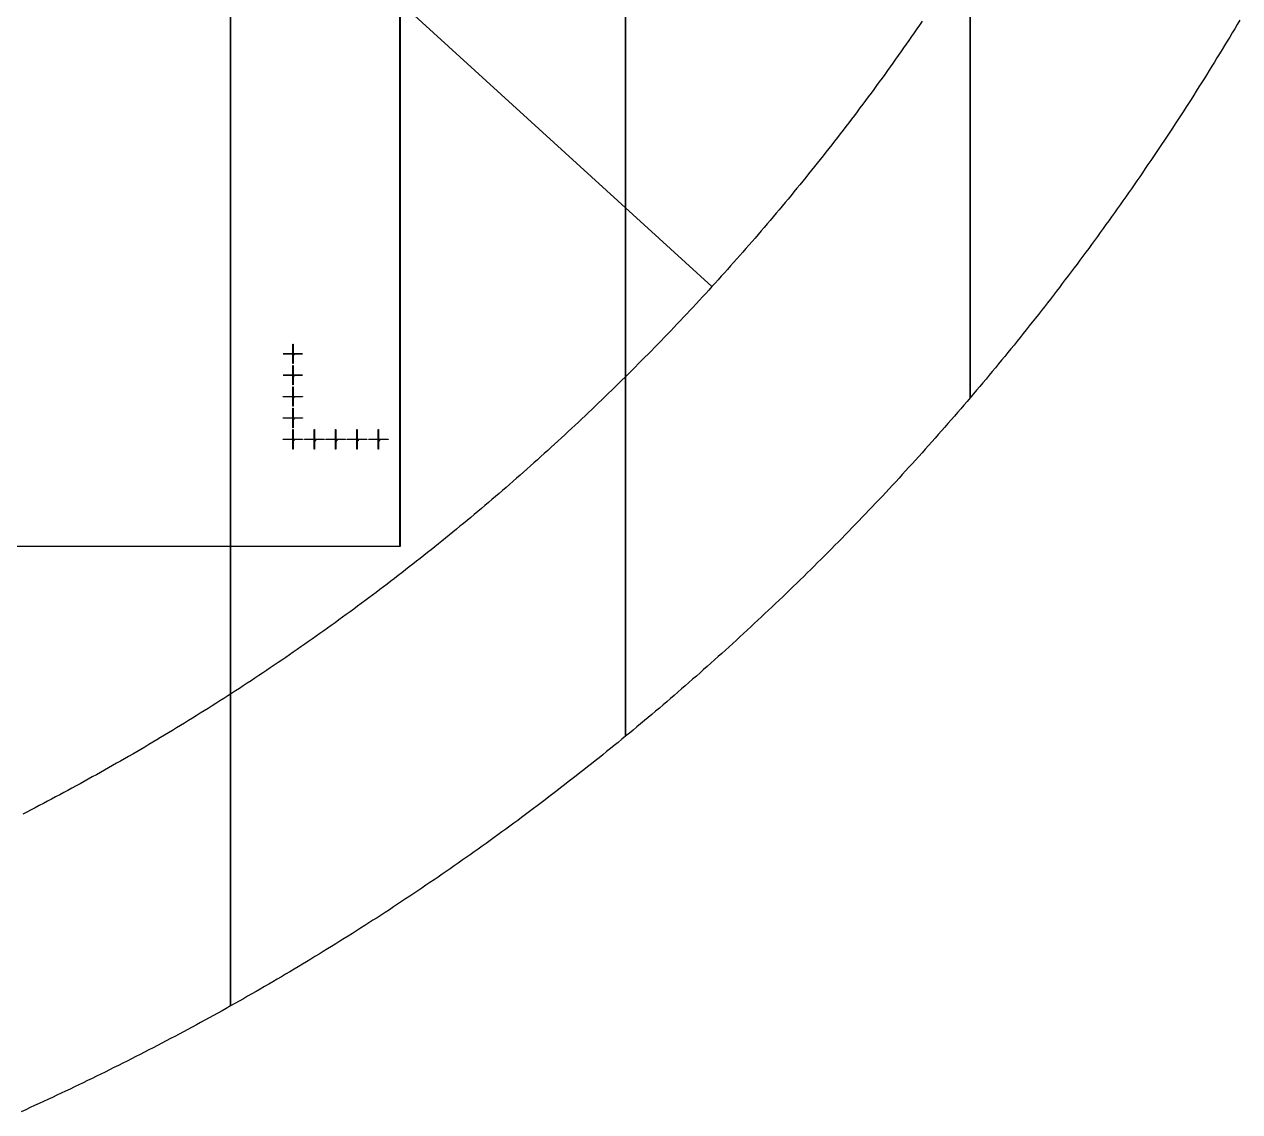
# Model space of a CAD drawing. Extents: x -25400 to 25400, y -24113 to 25400.
# Drawn here: x 10493 to 21859, y -23144 to -12974 of the extents above; entities that cross this region are included whole.
import ezdxf

# ---------------------------------------------------------------- set-up
doc = ezdxf.new("R2010")
doc.units = 0
for name, color, linetype in [('L0D0', 1, 'CONTINUOUS'), ('L1D0', 2, 'CONTINUOUS'), ('L3D0', 3, 'CONTINUOUS')]:
    doc.layers.add(name, color=color, linetype=linetype)

msp = doc.modelspace()

# ---------------------------------------------------------------- linework, layer by layer
at = {"layer": 'L0D0'}
for points in [[(12421.944, 22155.255), (12421.944, -22155.255), (12382.059, -22177.57), (12342.135, -22199.813), (12302.171, -22221.984), (12262.167, -22244.084), (12222.123, -22266.111), (12182.04, -22288.067), (12141.917, -22309.95), (12101.755, -22331.761), (12061.553, -22353.499), (12021.313, -22375.166), (11981.034, -22396.759), (11940.716, -22418.281), (11900.359, -22439.729), (11859.964, -22461.105), (11819.53, -22482.409), (11779.058, -22503.639), (11738.548, -22524.797), (11698, -22545.882), (11657.414, -22566.894), (11616.791, -22587.832), (11576.129, -22608.698), (11535.431, -22629.491), (11494.695, -22650.21), (11453.921, -22670.855), (11413.111, -22691.428), (11372.264, -22711.927), (11331.379, -22732.352), (11290.459, -22752.704), (11249.501, -22772.982), (11208.507, -22793.187), (11167.477, -22813.317), (11126.411, -22833.374), (11085.309, -22853.357), (11044.171, -22873.266), (11002.997, -22893.101), (10961.787, -22912.862), (10920.542, -22932.548), (10879.262, -22952.16), (10837.946, -22971.698), (10796.595, -22991.162), (10755.21, -23010.551), (10713.789, -23029.866), (10672.334, -23049.106), (10630.844, -23068.271), (10589.32, -23087.362), (10547.762, -23106.378), (10506.169, -23125.32), (10464.543, -23144.186)], [(16115.797, 19632.653), (16115.797, -19632.653), (16080.446, -19661.619), (16045.043, -19690.521), (16009.587, -19719.359), (15974.08, -19748.133), (15938.522, -19776.843), (15902.911, -19805.49), (15867.249, -19834.072), (15831.536, -19862.59), (15795.771, -19891.043), (15759.956, -19919.433), (15724.089, -19947.757), (15688.171, -19976.018), (15652.203, -20004.213), (15616.184, -20032.344), (15580.114, -20060.41), (15543.994, -20088.411), (15507.824, -20116.347), (15471.603, -20144.217), (15435.333, -20172.023), (15399.012, -20199.763), (15362.641, -20227.438), (15326.221, -20255.047), (15289.751, -20282.591), (15253.232, -20310.069), (15216.663, -20337.482), (15180.045, -20364.828), (15143.378, -20392.109), (15106.662, -20419.323), (15069.897, -20446.472), (15033.083, -20473.554), (14996.22, -20500.57), (14959.309, -20527.52), (14922.35, -20554.403), (14885.342, -20581.22), (14848.286, -20607.97), (14811.182, -20634.653), (14774.03, -20661.269), (14736.83, -20687.819), (14699.582, -20714.302), (14662.287, -20740.717), (14624.944, -20767.065), (14587.554, -20793.347), (14550.117, -20819.56), (14512.633, -20845.707), (14475.101, -20871.786), (14437.523, -20897.797), (14399.898, -20923.741), (14362.227, -20949.617), (14324.509, -20975.425), (14286.744, -21001.165), (14248.933, -21026.838), (14211.077, -21052.442), (14173.174, -21077.978), (14135.225, -21103.445), (14097.231, -21128.845), (14059.191, -21154.176), (14021.105, -21179.439), (13982.974, -21204.633), (13944.798, -21229.758), (13906.576, -21254.815), (13868.31, -21279.802), (13829.998, -21304.721), (13791.642, -21329.571), (13753.241, -21354.352), (13714.796, -21379.064), (13676.306, -21403.706), (13637.772, -21428.28), (13599.194, -21452.783), (13560.572, -21477.218), (13521.906, -21501.583), (13483.196, -21525.878), (13444.443, -21550.104), (13405.646, -21574.259), (13366.805, -21598.345), (13327.922, -21622.361), (13288.995, -21646.307), (13250.025, -21670.183), (13211.012, -21693.989), (13171.956, -21717.725), (13132.858, -21741.39), (13093.718, -21764.985), (13054.534, -21788.509), (13015.309, -21811.963), (12976.042, -21835.346), (12936.732, -21858.659), (12897.381, -21881.901), (12857.988, -21905.071), (12818.553, -21928.171), (12779.077, -21951.2), (12739.559, -21974.158), (12700, -21997.045), (12660.4, -22019.861), (12620.759, -22042.605), (12581.077, -22065.278), (12541.355, -22087.88), (12501.591, -22110.41), (12461.788, -22132.868), (12421.944, -22155.255), (12421.944, 22155.255)], [(19339.518, 16466.422), (19339.518, -16466.422), (19309.859, -16501.193), (19280.137, -16535.91), (19250.352, -16570.574), (19220.506, -16605.185), (19190.597, -16639.742), (19160.625, -16674.245), (19130.592, -16708.693), (19100.497, -16743.088), (19070.34, -16777.429), (19040.122, -16811.715), (19009.842, -16845.947), (18979.5, -16880.124), (18949.096, -16914.247), (18918.632, -16948.315), (18888.106, -16982.328), (18857.519, -17016.286), (18826.871, -17050.189), (18796.162, -17084.036), (18765.392, -17117.829), (18734.561, -17151.566), (18703.67, -17185.247), (18672.718, -17218.873), (18641.706, -17252.443), (18610.633, -17285.957), (18579.501, -17319.416), (18548.308, -17352.818), (18517.055, -17386.164), (18485.741, -17419.454), (18454.369, -17452.687), (18422.936, -17485.864), (18391.444, -17518.984), (18359.892, -17552.047), (18328.281, -17585.054), (18296.61, -17618.004), (18264.88, -17650.897), (18233.091, -17683.732), (18201.243, -17716.51), (18169.336, -17749.231), (18137.371, -17781.895), (18105.346, -17814.501), (18073.263, -17847.049), (18041.122, -17879.54), (18008.922, -17911.972), (17976.663, -17944.347), (17944.347, -17976.663), (17911.972, -18008.922), (17879.54, -18041.122), (17847.049, -18073.263), (17814.501, -18105.346), (17781.895, -18137.371), (17749.231, -18169.336), (17716.51, -18201.243), (17683.732, -18233.091), (17650.897, -18264.88), (17618.004, -18296.61), (17585.054, -18328.281), (17552.047, -18359.892), (17518.984, -18391.444), (17485.864, -18422.936), (17452.687, -18454.369), (17419.454, -18485.741), (17386.164, -18517.055), (17352.818, -18548.308), (17319.416, -18579.501), (17285.957, -18610.633), (17252.443, -18641.706), (17218.873, -18672.718), (17185.247, -18703.67), (17151.566, -18734.561), (17117.829, -18765.392), (17084.036, -18796.162), (17050.189, -18826.871), (17016.286, -18857.519), (16982.328, -18888.106), (16948.315, -18918.632), (16914.247, -18949.096), (16880.124, -18979.5), (16845.947, -19009.842), (16811.715, -19040.122), (16777.429, -19070.34), (16743.088, -19100.497), (16708.693, -19130.592), (16674.245, -19160.625), (16639.742, -19190.597), (16605.185, -19220.506), (16570.574, -19250.352), (16535.91, -19280.137), (16501.193, -19309.859), (16466.422, -19339.518), (16431.597, -19369.115), (16396.72, -19398.649), (16361.789, -19428.12), (16326.805, -19457.529), (16291.769, -19486.874), (16256.68, -19516.157), (16221.538, -19545.376), (16186.343, -19574.532), (16151.096, -19603.624), (16115.797, -19632.653), (16115.797, 16466.422)], [(21858.659, -12936.732), (21835.346, -12976.042), (21811.963, -13015.309), (21788.509, -13054.534), (21764.985, -13093.718), (21741.39, -13132.858), (21717.725, -13171.956), (21693.989, -13211.012), (21670.183, -13250.025), (21646.307, -13288.995), (21622.361, -13327.922), (21598.345, -13366.805), (21574.259, -13405.646), (21550.104, -13444.443), (21525.878, -13483.196), (21501.583, -13521.906), (21477.218, -13560.572), (21452.783, -13599.194), (21428.28, -13637.772), (21403.706, -13676.306), (21379.064, -13714.796), (21354.352, -13753.241), (21329.571, -13791.642), (21304.721, -13829.998), (21279.802, -13868.31), (21254.815, -13906.576), (21229.758, -13944.798), (21204.633, -13982.974), (21179.439, -14021.105), (21154.176, -14059.191), (21128.845, -14097.231), (21103.445, -14135.225), (21077.978, -14173.174), (21052.442, -14211.077), (21026.838, -14248.933), (21001.165, -14286.744), (20975.425, -14324.509), (20949.617, -14362.227), (20923.741, -14399.898), (20897.797, -14437.523), (20871.786, -14475.101), (20845.707, -14512.633), (20819.56, -14550.117), (20793.347, -14587.554), (20767.065, -14624.944), (20740.717, -14662.287), (20714.302, -14699.582), (20687.819, -14736.83), (20661.269, -14774.03), (20634.653, -14811.182), (20607.97, -14848.286), (20581.22, -14885.342), (20554.403, -14922.35), (20527.52, -14959.309), (20500.57, -14996.22), (20473.554, -15033.083), (20446.472, -15069.897), (20419.323, -15106.662), (20392.109, -15143.378), (20364.828, -15180.045), (20337.482, -15216.663), (20310.069, -15253.232), (20282.591, -15289.751), (20255.047, -15326.221), (20227.438, -15362.641), (20199.763, -15399.012), (20172.023, -15435.333), (20144.217, -15471.603), (20116.347, -15507.824), (20088.411, -15543.994), (20060.41, -15580.114), (20032.344, -15616.184), (20004.213, -15652.203), (19976.018, -15688.171), (19947.757, -15724.089), (19919.433, -15759.956), (19891.043, -15795.771), (19862.59, -15831.536), (19834.072, -15867.249), (19805.49, -15902.911), (19776.843, -15938.522), (19748.133, -15974.08), (19719.359, -16009.587), (19690.521, -16045.043), (19661.619, -16080.446), (19632.653, -16115.797), (19603.624, -16151.096), (19574.532, -16186.343), (19545.376, -16221.538), (19516.157, -16256.68), (19486.874, -16291.769), (19457.529, -16326.805), (19428.12, -16361.789), (19398.649, -16396.72), (19369.115, -16431.597), (19339.518, -16466.422), (19339.518, 16466.422)], [(0, 0), (16923.304, -15427.63), (16894.033, -15459.679), (16864.7, -15491.671), (16835.307, -15523.609), (16805.854, -15555.49), (16776.34, -15587.316), (16746.766, -15619.085), (16717.132, -15650.798), (16687.438, -15682.456), (16657.684, -15714.057), (16627.87, -15745.601), (16597.996, -15777.089), (16568.063, -15808.52), (16538.07, -15839.894), (16508.017, -15871.212), (16477.906, -15902.472), (16447.735, -15933.675), (16417.505, -15964.822), (16387.216, -15995.91), (16356.868, -16026.942), (16326.462, -16057.915), (16295.997, -16088.831), (16265.473, -16119.689), (16234.891, -16150.49), (16204.25, -16181.232), (16173.552, -16211.916), (16142.795, -16242.542), (16111.98, -16273.109), (16081.108, -16303.619), (16050.177, -16334.069), (16019.189, -16364.461), (15988.143, -16394.794), (15957.04, -16425.068), (15925.88, -16455.283), (15894.662, -16485.439), (15863.388, -16515.536), (15832.056, -16545.574), (15800.667, -16575.552), (15769.222, -16605.47), (15737.72, -16635.329), (15706.162, -16665.128), (15674.547, -16694.867), (15642.875, -16724.546), (15611.148, -16754.165), (15579.364, -16783.724), (15547.525, -16813.223), (15515.63, -16842.661), (15483.678, -16872.039), (15451.672, -16901.356), (15419.609, -16930.613), (15387.492, -16959.808), (15355.319, -16988.943), (15323.091, -17018.017), (15290.808, -17047.029), (15258.47, -17075.98), (15226.077, -17104.87), (15193.629, -17133.699), (15161.127, -17162.466), (15128.571, -17191.171), (15095.96, -17219.814), (15063.294, -17248.396), (15030.575, -17276.916), (14997.802, -17305.373), (14964.975, -17333.769), (14932.094, -17362.102), (14899.159, -17390.373), (14866.171, -17418.581), (14833.129, -17446.727), (14800.035, -17474.81), (14766.887, -17502.83), (14733.686, -17530.787), (14700.432, -17558.682), (14667.125, -17586.513), (14633.765, -17614.281), (14600.353, -17641.986), (14566.889, -17669.628), (14533.372, -17697.206), (14499.803, -17724.72), (14466.182, -17752.171), (14432.509, -17779.558), (14398.784, -17806.881), (14365.007, -17834.14), (14331.179, -17861.335), (14297.299, -17888.466), (14263.368, -17915.533), (14229.386, -17942.535), (14195.352, -17969.473), (14161.268, -17996.347), (14127.133, -18023.155), (14092.947, -18049.899), (14058.71, -18076.578), (14024.423, -18103.192), (13990.085, -18129.741), (13955.697, -18156.225), (13921.259, -18182.644), (13886.771, -18208.997), (13852.233, -18235.285), (13817.646, -18261.508), (13783.008, -18287.665), (13748.322, -18313.756), (13713.585, -18339.781), (13678.8, -18365.741), (13643.965, -18391.634), (13609.082, -18417.462), (13574.149, -18443.223), (13539.168, -18468.918), (13504.138, -18494.547), (13469.059, -18520.109), (13433.933, -18545.605), (13398.758, -18571.034), (13363.534, -18596.396), (13328.263, -18621.692), (13292.944, -18646.92), (13257.577, -18672.082), (13222.163, -18697.177), (13186.701, -18722.204), (13151.191, -18747.164), (13115.635, -18772.057), (13080.031, -18796.882), (13044.38, -18821.64), (13008.683, -18846.331), (12972.938, -18870.953), (12937.147, -18895.508), (12901.31, -18919.995), (12865.426, -18944.414), (12829.496, -18968.764), (12793.52, -18993.047), (12757.498, -19017.262), (12721.431, -19041.408), (12685.317, -19065.485), (12649.158, -19089.495), (12612.953, -19113.435), (12576.703, -19137.307), (12540.408, -19161.111), (12504.068, -19184.845), (12467.683, -19208.51), (12431.254, -19232.107), (12394.779, -19255.634), (12358.26, -19279.093), (12321.697, -19302.481), (12285.089, -19325.801), (12248.437, -19349.051), (12211.741, -19372.232), (12175.002, -19395.343), (12138.218, -19418.384), (12101.391, -19441.356), (12064.521, -19464.258), (12027.607, -19487.09), (11990.65, -19509.852), (11953.65, -19532.543), (11916.607, -19555.165), (11879.521, -19577.716), (11842.393, -19600.197), (11805.221, -19622.608), (11768.008, -19644.948), (11730.752, -19667.218), (11693.454, -19689.417), (11656.114, -19711.545), (11618.733, -19733.602), (11581.309, -19755.589), (11543.844, -19777.504), (11506.337, -19799.348), (11468.789, -19821.122), (11431.2, -19842.824), (11393.57, -19864.455), (11355.899, -19886.014), (11318.187, -19907.502), (11280.434, -19928.919), (11242.641, -19950.264), (11204.808, -19971.537), (11166.934, -19992.738), (11129.02, -20013.868), (11091.066, -20034.926), (11053.073, -20055.911), (11015.039, -20076.825), (10976.966, -20097.667), (10938.854, -20118.436), (10900.702, -20139.133), (10862.511, -20159.758), (10824.281, -20180.311), (10786.013, -20200.79), (10747.705, -20221.198), (10709.359, -20241.532), (10670.974, -20261.794), (10632.551, -20281.983), (10594.09, -20302.1), (10555.591, -20322.143), (10517.054, -20342.113), (10478.479, -20362.011)], [(18889.375, -12946.1), (18864.804, -12981.879), (18840.164, -13017.611), (18815.457, -13053.297), (18790.682, -13088.936), (18765.84, -13124.528), (18740.931, -13160.073), (18715.954, -13195.571), (18690.909, -13231.021), (18665.798, -13266.423), (18640.619, -13301.778), (18615.374, -13337.085), (18590.062, -13372.345), (18564.683, -13407.556), (18539.237, -13442.719), (18513.725, -13477.834), (18488.146, -13512.9), (18462.501, -13547.918), (18436.789, -13582.887), (18411.011, -13617.807), (18385.167, -13652.678), (18359.257, -13687.501), (18333.281, -13722.274), (18307.239, -13756.998), (18281.132, -13791.672), (18254.958, -13826.297), (18228.72, -13860.872), (18202.415, -13895.398), (18176.045, -13929.873), (18149.61, -13964.299), (18123.11, -13998.674), (18096.545, -14032.999), (18069.914, -14067.274), (18043.219, -14101.498), (18016.459, -14135.671), (17989.634, -14169.794), (17962.745, -14203.866), (17935.791, -14237.886), (17908.772, -14271.856), (17881.69, -14305.774), (17854.543, -14339.641), (17827.332, -14373.456), (17800.056, -14407.22), (17772.717, -14440.932), (17745.314, -14474.592), (17717.848, -14508.2), (17690.317, -14541.756), (17662.723, -14575.26), (17635.066, -14608.711), (17607.345, -14642.11), (17579.561, -14675.457), (17551.714, -14708.75), (17523.804, -14741.991), (17495.831, -14775.179), (17467.795, -14808.313), (17439.696, -14841.395), (17411.535, -14874.423), (17383.311, -14907.398), (17355.024, -14940.319), (17326.676, -14973.186), (17298.265, -15006), (17269.791, -15038.76), (17241.256, -15071.466), (17212.659, -15104.117), (17184, -15136.715), (17155.28, -15169.258), (17126.497, -15201.746), (17097.653, -15234.18), (17068.748, -15266.559), (17039.782, -15298.884), (17010.754, -15331.153), (16981.665, -15363.367), (16952.515, -15395.526), (16923.304, -15427.63), (0, 0)]]:
    msp.add_lwpolyline(points, dxfattribs=at)
at = {"layer": 'L1D0'}
for points in [[(13003.25, -16048.15), (13003.25, -15965.15), (13005.75, -15965.15), (13005.75, -16048.15)], [(12913.5, -16057.4), (12913.5, -16054.9), (12996.5, -16054.9), (12996.5, -16057.4)], [(13004.3, -16061.15), (13004.3, -16056.35), (12999.5, -16056.35), (12999.5, -16055.95), (13004.3, -16055.95), (13004.3, -16051.15), (13004.7, -16051.15), (13004.7, -16055.95), (13009.5, -16055.95), (13009.5, -16056.35), (13004.7, -16056.35), (13004.7, -16061.15)], [(13003.25, -16147.15), (13003.25, -16064.15), (13005.75, -16064.15), (13005.75, -16147.15)], [(13010.5, -16066.706), (13010.5, -16063.15), (13014.944, -16063.15), (13014.944, -16064.039), (13011.389, -16064.039), (13011.389, -16065.817), (13014.056, -16065.817), (13014.056, -16066.706)], [(13010.5, -16069.372), (13010.5, -16068.483), (13014.056, -16068.483), (13014.056, -16069.372)], [(13012.5, -16057.4), (13012.5, -16054.9), (13095.5, -16054.9), (13095.5, -16057.4)], [(13014.056, -16068.483), (13014.056, -16066.706), (13014.944, -16066.706), (13014.944, -16068.483)], [(13004.3, -16261.15), (13004.3, -16256.35), (12999.5, -16256.35), (12999.5, -16255.95), (13004.3, -16255.95), (13004.3, -16251.15), (13004.7, -16251.15), (13004.7, -16255.95), (13009.5, -16255.95), (13009.5, -16256.35), (13004.7, -16256.35), (13004.7, -16261.15)], [(13003.25, -16248.15), (13003.25, -16165.15), (13005.75, -16165.15), (13005.75, -16248.15)], [(12913.5, -16257.4), (12913.5, -16254.9), (12996.5, -16254.9), (12996.5, -16257.4)], [(13003.25, -16347.15), (13003.25, -16264.15), (13005.75, -16264.15), (13005.75, -16347.15)], [(13003.25, -16448.15), (13003.25, -16365.15), (13005.75, -16365.15), (13005.75, -16448.15)], [(13013.167, -16269.372), (13013.167, -16267.594), (13010.5, -16267.594), (13010.5, -16265.817), (13011.389, -16265.817), (13011.389, -16266.706), (13013.167, -16266.706), (13013.167, -16264.039), (13012.278, -16264.039), (13012.278, -16263.15), (13014.056, -16263.15), (13014.056, -16266.706), (13014.944, -16266.706), (13014.944, -16267.594), (13014.056, -16267.594), (13014.056, -16269.372)], [(13011.389, -16265.817), (13011.389, -16264.039), (13012.278, -16264.039), (13012.278, -16265.817)], [(13012.5, -16257.4), (13012.5, -16254.9), (13095.5, -16254.9), (13095.5, -16257.4)], [(12913.5, -16457.4), (12913.5, -16454.9), (12996.5, -16454.9), (12996.5, -16457.4)], [(13004.3, -16461.15), (13004.3, -16456.35), (12999.5, -16456.35), (12999.5, -16455.95), (13004.3, -16455.95), (13004.3, -16451.15), (13004.7, -16451.15), (13004.7, -16455.95), (13009.5, -16455.95), (13009.5, -16456.35), (13004.7, -16456.35), (13004.7, -16461.15)], [(13003.25, -16547.15), (13003.25, -16464.15), (13005.75, -16464.15), (13005.75, -16547.15)], [(13010.5, -16464.039), (13010.5, -16463.15), (13014.056, -16463.15), (13014.056, -16464.039)], [(13010.5, -16469.372), (13010.5, -16468.483), (13014.056, -16468.483), (13014.056, -16469.372)], [(13011.389, -16466.706), (13011.389, -16465.817), (13014.056, -16465.817), (13014.056, -16466.706)], [(13012.5, -16457.4), (13012.5, -16454.9), (13095.5, -16454.9), (13095.5, -16457.4)], [(13014.056, -16465.817), (13014.056, -16464.039), (13014.944, -16464.039), (13014.944, -16465.817)], [(13014.056, -16468.483), (13014.056, -16466.706), (13014.944, -16466.706), (13014.944, -16468.483)], [(13003.25, -16648.15), (13003.25, -16565.15), (13005.75, -16565.15), (13005.75, -16648.15)], [(12913.5, -16657.4), (12913.5, -16654.9), (12996.5, -16654.9), (12996.5, -16657.4)], [(13004.3, -16661.15), (13004.3, -16656.35), (12999.5, -16656.35), (12999.5, -16655.95), (13004.3, -16655.95), (13004.3, -16651.15), (13004.7, -16651.15), (13004.7, -16655.95), (13009.5, -16655.95), (13009.5, -16656.35), (13004.7, -16656.35), (13004.7, -16661.15)], [(13003.25, -16747.15), (13003.25, -16664.15), (13005.75, -16664.15), (13005.75, -16747.15)], [(13010.5, -16664.928), (13010.5, -16664.039), (13011.389, -16664.039), (13011.389, -16664.928)], [(13010.5, -16669.372), (13010.5, -16667.594), (13011.389, -16667.594), (13011.389, -16668.483), (13014.944, -16668.483), (13014.944, -16669.372)], [(13011.389, -16664.039), (13011.389, -16663.15), (13014.056, -16663.15), (13014.056, -16664.039)], [(13011.389, -16667.594), (13011.389, -16666.706), (13013.167, -16666.706), (13013.167, -16667.594)], [(13012.5, -16657.4), (13012.5, -16654.9), (13095.5, -16654.9), (13095.5, -16657.4)], [(13013.167, -16666.706), (13013.167, -16665.817), (13014.056, -16665.817), (13014.056, -16666.706)], [(13014.056, -16665.817), (13014.056, -16664.039), (13014.944, -16664.039), (13014.944, -16665.817)], [(13003.25, -16848.15), (13003.25, -16765.15), (13005.75, -16765.15), (13005.75, -16848.15)], [(13203.25, -16848.15), (13203.25, -16765.15), (13205.75, -16765.15), (13205.75, -16848.15)], [(13403.25, -16848.15), (13403.25, -16765.15), (13405.75, -16765.15), (13405.75, -16848.15)], [(13603.25, -16848.15), (13603.25, -16765.15), (13605.75, -16765.15), (13605.75, -16848.15)], [(13803.25, -16848.15), (13803.25, -16765.15), (13805.75, -16765.15), (13805.75, -16848.15)], [(12913.5, -16857.4), (12913.5, -16854.9), (12996.5, -16854.9), (12996.5, -16857.4)], [(13004.3, -16861.15), (13004.3, -16856.35), (12999.5, -16856.35), (12999.5, -16855.95), (13004.3, -16855.95), (13004.3, -16851.15), (13004.7, -16851.15), (13004.7, -16855.95), (13009.5, -16855.95), (13009.5, -16856.35), (13004.7, -16856.35), (13004.7, -16861.15)], [(13003.25, -16947.15), (13003.25, -16864.15), (13005.75, -16864.15), (13005.75, -16947.15)], [(13011.389, -16869.372), (13011.389, -16868.483), (13012.278, -16868.483), (13012.278, -16864.928), (13011.389, -16864.928), (13011.389, -16864.039), (13012.278, -16864.039), (13012.278, -16863.15), (13013.167, -16863.15), (13013.167, -16868.483), (13014.056, -16868.483), (13014.056, -16869.372)], [(13012.5, -16857.4), (13012.5, -16854.9), (13095.5, -16854.9), (13095.5, -16857.4)], [(13113.5, -16857.4), (13113.5, -16854.9), (13196.5, -16854.9), (13196.5, -16857.4)], [(13204.3, -16861.15), (13204.3, -16856.35), (13199.5, -16856.35), (13199.5, -16855.95), (13204.3, -16855.95), (13204.3, -16851.15), (13204.7, -16851.15), (13204.7, -16855.95), (13209.5, -16855.95), (13209.5, -16856.35), (13204.7, -16856.35), (13204.7, -16861.15)], [(13203.25, -16947.15), (13203.25, -16864.15), (13205.75, -16864.15), (13205.75, -16947.15)], [(13210.5, -16864.928), (13210.5, -16864.039), (13211.389, -16864.039), (13211.389, -16864.928)], [(13210.5, -16869.372), (13210.5, -16867.594), (13211.389, -16867.594), (13211.389, -16868.483), (13214.944, -16868.483), (13214.944, -16869.372)], [(13211.389, -16864.039), (13211.389, -16863.15), (13214.056, -16863.15), (13214.056, -16864.039)], [(13211.389, -16867.594), (13211.389, -16866.706), (13213.167, -16866.706), (13213.167, -16867.594)], [(13212.5, -16857.4), (13212.5, -16854.9), (13295.5, -16854.9), (13295.5, -16857.4)], [(13213.167, -16866.706), (13213.167, -16865.817), (13214.056, -16865.817), (13214.056, -16866.706)], [(13214.056, -16865.817), (13214.056, -16864.039), (13214.944, -16864.039), (13214.944, -16865.817)], [(13313.5, -16857.4), (13313.5, -16854.9), (13396.5, -16854.9), (13396.5, -16857.4)], [(13404.3, -16861.15), (13404.3, -16856.35), (13399.5, -16856.35), (13399.5, -16855.95), (13404.3, -16855.95), (13404.3, -16851.15), (13404.7, -16851.15), (13404.7, -16855.95), (13409.5, -16855.95), (13409.5, -16856.35), (13404.7, -16856.35), (13404.7, -16861.15)], [(13403.25, -16947.15), (13403.25, -16864.15), (13405.75, -16864.15), (13405.75, -16947.15)], [(13410.5, -16864.039), (13410.5, -16863.15), (13414.056, -16863.15), (13414.056, -16864.039)], [(13410.5, -16869.372), (13410.5, -16868.483), (13414.056, -16868.483), (13414.056, -16869.372)], [(13411.389, -16866.706), (13411.389, -16865.817), (13414.056, -16865.817), (13414.056, -16866.706)], [(13412.5, -16857.4), (13412.5, -16854.9), (13495.5, -16854.9), (13495.5, -16857.4)], [(13414.056, -16865.817), (13414.056, -16864.039), (13414.944, -16864.039), (13414.944, -16865.817)], [(13414.056, -16868.483), (13414.056, -16866.706), (13414.944, -16866.706), (13414.944, -16868.483)], [(13513.5, -16857.4), (13513.5, -16854.9), (13596.5, -16854.9), (13596.5, -16857.4)], [(13604.3, -16861.15), (13604.3, -16856.35), (13599.5, -16856.35), (13599.5, -16855.95), (13604.3, -16855.95), (13604.3, -16851.15), (13604.7, -16851.15), (13604.7, -16855.95), (13609.5, -16855.95), (13609.5, -16856.35), (13604.7, -16856.35), (13604.7, -16861.15)], [(13603.25, -16947.15), (13603.25, -16864.15), (13605.75, -16864.15), (13605.75, -16947.15)], [(13613.167, -16869.372), (13613.167, -16867.594), (13610.5, -16867.594), (13610.5, -16865.817), (13611.389, -16865.817), (13611.389, -16866.706), (13613.167, -16866.706), (13613.167, -16864.039), (13612.278, -16864.039), (13612.278, -16863.15), (13614.056, -16863.15), (13614.056, -16866.706), (13614.944, -16866.706), (13614.944, -16867.594), (13614.056, -16867.594), (13614.056, -16869.372)], [(13611.389, -16865.817), (13611.389, -16864.039), (13612.278, -16864.039), (13612.278, -16865.817)], [(13612.5, -16857.4), (13612.5, -16854.9), (13695.5, -16854.9), (13695.5, -16857.4)], [(13713.5, -16857.4), (13713.5, -16854.9), (13796.5, -16854.9), (13796.5, -16857.4)], [(13804.3, -16861.15), (13804.3, -16856.35), (13799.5, -16856.35), (13799.5, -16855.95), (13804.3, -16855.95), (13804.3, -16851.15), (13804.7, -16851.15), (13804.7, -16855.95), (13809.5, -16855.95), (13809.5, -16856.35), (13804.7, -16856.35), (13804.7, -16861.15)], [(13803.25, -16947.15), (13803.25, -16864.15), (13805.75, -16864.15), (13805.75, -16947.15)], [(13810.5, -16866.706), (13810.5, -16863.15), (13814.944, -16863.15), (13814.944, -16864.039), (13811.389, -16864.039), (13811.389, -16865.817), (13814.056, -16865.817), (13814.056, -16866.706)], [(13810.5, -16869.372), (13810.5, -16868.483), (13814.056, -16868.483), (13814.056, -16869.372)], [(13812.5, -16857.4), (13812.5, -16854.9), (13895.5, -16854.9), (13895.5, -16857.4)], [(13814.056, -16868.483), (13814.056, -16866.706), (13814.944, -16866.706), (13814.944, -16868.483)]]:
    msp.add_lwpolyline(points, close=True, dxfattribs=at)
at = {"layer": 'L3D0'}
for points in [[(-14007.5, 17158.85), (14007.5, 17158.85), (14007.5, 10155.85), (21010.5, 10155.85), (21010.5, -10856.15), (14007.5, -10856.15), (14007.5, -17859.15), (-14007.5, -17859.15)], [(-7001.5, -17856.15), (-1.5, -17856.15), (1.5, -17856.15), (7001.5, -17856.15), (7004.5, -17856.15), (14004.5, -17856.15), (14004.5, -10856.15), (7004.5, -10856.15), (7004.5, -17856.15), (7001.5, -17856.15), (7001.5, -10856.15), (1.5, -10856.15), (1.5, -17856.15), (-1.5, -17856.15), (-1.5, -10856.15), (-7001.5, -10856.15)]]:
    msp.add_lwpolyline(points, dxfattribs=at)

doc.saveas('drawing.dxf')
